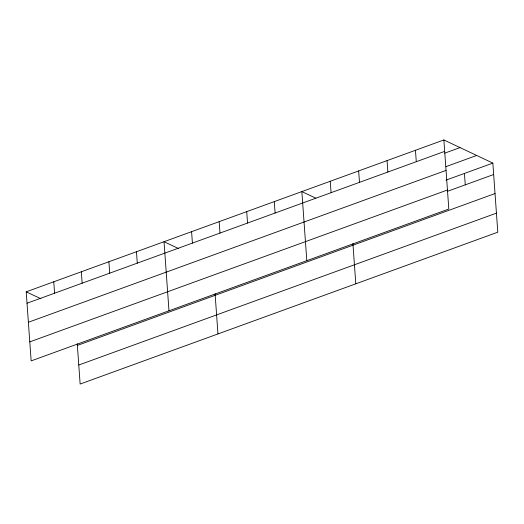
<?xml version="1.0" encoding="UTF-8"?>
<svg xmlns="http://www.w3.org/2000/svg" width="524" height="524" viewBox="0 0 524 524"><rect width="100%" height="100%" fill="white"/><g stroke="black" fill="none" stroke-linecap="round" stroke-linejoin="round"><path stroke-width="0.79" d="M443.861 139.954L448.813 209.03L31.152 360.898L26.2 291.816L443.861 139.954L492.848 163.102L497.8 232.184L80.139 384.046L77.257 343.829M27.019 303.232L444.68 151.37M444.673 153.172L460.026 147.591M445.976 166.625L476.683 155.464M28.381 322.26L446.042 170.398M446.022 180.132L492.848 163.102M29.789 341.871L447.45 190.002M447.614 191.267L493.667 174.518M77.369 345.414L495.029 193.546M78.777 365.018L496.438 213.15M315.815 198.183L301.857 191.588L306.809 260.664M178.723 248.645L164.025 241.702L168.977 310.784M26.2 291.816L40.898 298.765M464.447 173.431L465.266 184.848M415.46 150.277L416.279 161.693M387.059 160.606L387.878 172.023M358.658 170.935L359.477 182.345M352.914 243.594L355.796 283.818M330.258 181.258L331.076 192.675M274.288 201.609L275.107 213.026M246.725 211.631L247.544 223.047M219.156 221.659L219.975 233.069M215.082 293.709L217.964 333.932M191.594 231.68L192.413 243.097M136.463 251.723L137.281 263.14M108.894 261.751L109.713 273.161M81.331 271.773L82.15 283.189M53.762 281.794L54.581 293.211"/></g></svg>
